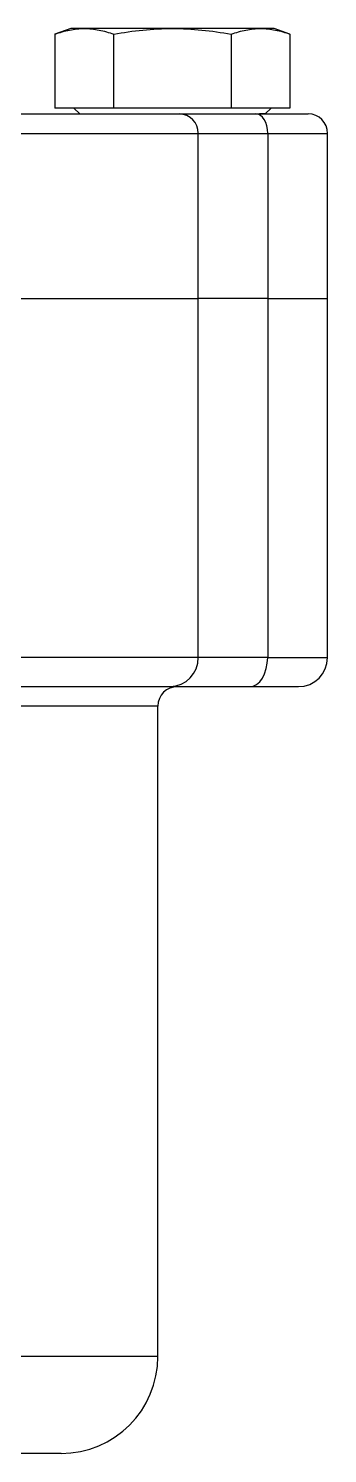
# Model space of a CAD drawing. Header units: millimetres. Extents: x 1953 to 4389, y 564 to 2287.
# Drawn here: x 3608.5 to 3639.4, y 1655.8 to 1802.6 of the extents above; entities that cross this region are included whole.
import ezdxf

# ---------------------------------------------------------------- set-up
doc = ezdxf.new("R2010")
doc.units = ezdxf.units.MM

msp = doc.modelspace()

# ---------------------------------------------------------------- linework, layer by layer
at = {"color": 7, "linetype": 'Continuous', "lineweight": 25}
for p, q in [((3612.901, 1802.642), (3611.276, 1802.051)), ((3611.276, 1802.051), (3611.276, 1794.442)), ((3614.308, 1802.642), (3612.901, 1802.642)), ((3623.401, 1802.642), (3614.308, 1802.642)), ((3617.339, 1794.442), (3617.339, 1802.051)), ((3632.494, 1802.642), (3623.401, 1802.642)), ((3629.463, 1802.051), (3629.463, 1794.442)), ((3633.901, 1802.642), (3632.494, 1802.642)), ((3635.525, 1802.051), (3633.901, 1802.642)), ((3635.525, 1802.051), (3635.525, 1794.442)), ((3617.339, 1794.442), (3611.276, 1794.442)), ((3613.226, 1794.442), (3613.826, 1793.842)), ((3629.463, 1794.442), (3617.339, 1794.442)), ((3635.525, 1794.442), (3629.463, 1794.442)), ((3632.976, 1793.842), (3633.576, 1794.442)), ((3632.976, 1793.842), (3632.368, 1793.842)), ((3552.101, 1791.842), (3626.066, 1791.842)), ((3626.066, 1774.842), (3626.066, 1791.842)), ((3626.066, 1791.842), (3633.224, 1791.842)), ((3633.224, 1791.842), (3633.224, 1774.842)), ((3633.224, 1791.842), (3639.401, 1791.842)), ((3639.401, 1774.842), (3639.401, 1791.842)), ((3552.101, 1774.842), (3626.066, 1774.842)), ((3633.224, 1774.842), (3626.066, 1774.842)), ((3626.066, 1737.842), (3626.066, 1774.842)), ((3633.224, 1774.842), (3639.401, 1774.842)), ((3633.224, 1774.842), (3633.224, 1737.842)), ((3639.401, 1737.842), (3639.401, 1774.842)), ((3626.066, 1737.842), (3552.101, 1737.842)), ((3633.224, 1737.842), (3626.066, 1737.842)), ((3633.224, 1737.842), (3639.401, 1737.842)), ((3621.901, 1732.842), (3606.58, 1732.842)), ((3621.901, 1665.842), (3621.901, 1732.842)), ((3621.901, 1665.842), (3606.58, 1665.842))]:
    msp.add_line(p, q, dxfattribs=at)
at = {"color": 7, "linetype": 'Continuous', "lineweight": 25, "flags": 128}
for points in [[(3633.224, 1791.842), (3633.2, 1792.232), (3633.13, 1792.607), (3633.017, 1792.953), (3632.864, 1793.256), (3632.678, 1793.505), (3632.466, 1793.689), (3632.235, 1793.803), (3631.996, 1793.842)], [(3631.382, 1734.842), (3631.741, 1734.899), (3632.087, 1735.07), (3632.405, 1735.347), (3632.684, 1735.72), (3632.913, 1736.175), (3633.083, 1736.694), (3633.188, 1737.256), (3633.224, 1737.842)]]:
    msp.add_lwpolyline(points, dxfattribs=at)
at = {"color": 7, "linetype": 'Continuous', "lineweight": 25}
for centre, radius, start, end in [((3624.094, 1791.87), 1.972, 359.19221, 89.16877), ((3637.401, 1791.842), 2, 0, 90), ((3623.108, 1737.8), 2.959, 270.83123, 0.80779), ((3636.401, 1737.842), 3, 270, 0), ((3623.901, 1732.842), 2, 90, 180), ((3611.901, 1665.842), 10, 270, 0)]:
    msp.add_arc(centre, radius, start, end, dxfattribs=at)
for points, knots in [([(3611.276, 1802.051), (3611.778, 1802.233), (3612.28, 1802.382), (3613.29, 1802.587), (3613.798, 1802.642), (3614.308, 1802.642)], [0, 0, 0, 0, 0.5, 0.5, 1, 1, 1, 1]), ([(3614.308, 1802.642), (3614.818, 1802.642), (3615.325, 1802.587), (3616.335, 1802.382), (3616.838, 1802.233), (3617.339, 1802.051)], [0, 0, 0, 0, 0.5, 0.5, 1, 1, 1, 1]), ([(3617.339, 1802.051), (3618.341, 1802.233), (3619.346, 1802.382), (3621.366, 1802.587), (3622.381, 1802.642), (3623.401, 1802.642)], [0, 0, 0, 0, 0.5, 0.5, 1, 1, 1, 1]), ([(3623.401, 1802.642), (3624.421, 1802.642), (3625.435, 1802.587), (3627.455, 1802.382), (3628.461, 1802.233), (3629.463, 1802.051)], [0, 0, 0, 0, 0.5, 0.5, 1, 1, 1, 1]), ([(3629.463, 1802.051), (3629.964, 1802.233), (3630.467, 1802.382), (3631.477, 1802.587), (3631.984, 1802.642), (3632.494, 1802.642)], [0, 0, 0, 0, 0.5, 0.5, 1, 1, 1, 1]), ([(3632.494, 1802.642), (3633.004, 1802.642), (3633.511, 1802.587), (3634.521, 1802.382), (3635.024, 1802.233), (3635.525, 1802.051)], [0, 0, 0, 0, 0.5, 0.5, 1, 1, 1, 1]), ([(3551.63, 1793.842), (3551.955, 1793.842), (3552.604, 1793.842), (3553.575, 1793.842), (3554.544, 1793.842), (3555.509, 1793.842), (3556.471, 1793.842), (3557.43, 1793.842), (3558.386, 1793.842), (3559.339, 1793.842), (3560.288, 1793.842), (3561.235, 1793.842), (3562.179, 1793.842), (3563.12, 1793.842), (3565.831, 1793.842), (3570.251, 1793.842), (3576.261, 1793.842), (3582.086, 1793.842), (3587.706, 1793.842), (3593.057, 1793.842), (3598.108, 1793.842), (3602.817, 1793.842), (3607.146, 1793.842), (3611.08, 1793.842), (3614.58, 1793.842), (3617.653, 1793.842), (3619.657, 1793.842), (3620.884, 1793.842), (3621.509, 1793.842), (3622.1, 1793.842), (3622.658, 1793.842), (3623.181, 1793.842), (3623.673, 1793.842), (3623.973, 1793.842), (3624.123, 1793.842)], [0, 0, 0, 0, 0.0093105, 0.0186159, 0.0279169, 0.0372146, 0.0465099, 0.0558039, 0.0650974, 0.0743915, 0.0836871, 0.0929851, 0.1022866, 0.1115925, 0.1209037, 0.1830711, 0.2452435, 0.3086194, 0.3720001, 0.435998, 0.5000006, 0.5639986, 0.6280012, 0.691377, 0.7547578, 0.8169252, 0.8790975, 0.8963842, 0.9136555, 0.9309179, 0.9481773, 0.96544, 0.9827122, 1, 1, 1, 1]), ([(3624.123, 1793.842), (3624.16, 1793.842), (3624.234, 1793.842), (3624.356, 1793.842), (3624.487, 1793.842), (3624.627, 1793.842), (3624.777, 1793.842), (3624.935, 1793.842), (3625.102, 1793.842), (3625.458, 1793.842), (3626.061, 1793.842), (3627.005, 1793.842), (3628.081, 1793.842), (3629.079, 1793.842), (3629.931, 1793.842), (3630.592, 1793.842), (3631.278, 1793.842), (3631.757, 1793.842), (3631.996, 1793.842)], [0, 0, 0, 0, 0.0310762, 0.0621131, 0.0931241, 0.1241227, 0.1551224, 0.1861367, 0.2171792, 0.2482633, 0.3741169, 0.5000067, 0.6258603, 0.75175, 0.8138598, 0.875866, 0.9378767, 1, 1, 1, 1]), ([(3631.996, 1793.842), (3632.087, 1793.842), (3632.27, 1793.842), (3632.538, 1793.842), (3632.8, 1793.842), (3633.055, 1793.842), (3633.304, 1793.842), (3633.548, 1793.842), (3633.785, 1793.842), (3634.016, 1793.842), (3634.511, 1793.842), (3635.213, 1793.842), (3636.005, 1793.842), (3636.631, 1793.842), (3636.988, 1793.842), (3637.181, 1793.842), (3637.279, 1793.842), (3637.349, 1793.842), (3637.393, 1793.842), (3637.398, 1793.842), (3637.401, 1793.842)], [0, 0, 0, 0, 0.0274974, 0.054936, 0.0823327, 0.1097047, 0.1370692, 0.1644432, 0.191844, 0.2192885, 0.2467939, 0.3733801, 0.5000071, 0.6265933, 0.7532203, 0.8026628, 0.8519622, 0.9012182, 0.9505309, 1, 1, 1, 1]), ([(3611.901, 1655.842), (3611.9, 1655.842), (3611.898, 1655.842), (3611.883, 1655.842), (3611.86, 1655.842), (3611.827, 1655.842), (3611.784, 1655.842), (3611.732, 1655.842), (3611.671, 1655.842), (3611.6, 1655.842), (3611.52, 1655.842), (3611.43, 1655.842), (3611.331, 1655.842), (3611.222, 1655.842), (3611.104, 1655.842), (3610.725, 1655.842), (3609.911, 1655.842), (3608.34, 1655.842), (3606.358, 1655.842), (3604.556, 1655.842), (3603.197, 1655.842), (3602.441, 1655.842), (3601.655, 1655.842), (3600.841, 1655.842), (3599.997, 1655.842), (3599.126, 1655.842), (3598.521, 1655.842), (3598.219, 1655.842)], [0, 0, 0, 0, 0.0183699, 0.0367275, 0.055075, 0.0734143, 0.0917476, 0.1100769, 0.1284043, 0.146732, 0.165062, 0.1833964, 0.2017373, 0.2200867, 0.2384467, 0.2568195, 0.383784, 0.5107597, 0.6349943, 0.7592397, 0.793667, 0.8280605, 0.8624338, 0.8968006, 0.9311748, 0.96557, 1, 1, 1, 1])]:
    msp.add_open_spline(points, degree=3, knots=knots, dxfattribs=at)
for points in [[(3605.184, 1734.842), (3613.748, 1734.842), (3619.874, 1734.842), (3623.151, 1734.842)], [(3623.151, 1734.842), (3624.377, 1734.842), (3627.278, 1734.842), (3631.382, 1734.842)], [(3631.382, 1734.842), (3634.548, 1734.842), (3636.401, 1734.842), (3636.401, 1734.842)]]:
    msp.add_open_spline(points, degree=3, dxfattribs=at)

doc.saveas('drawing.dxf')
